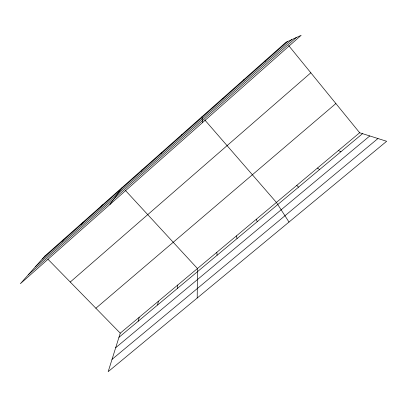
<?xml version="1.0" encoding="UTF-8"?>
<svg xmlns="http://www.w3.org/2000/svg" width="407" height="407" viewBox="0 0 407 407"><rect width="100%" height="100%" fill="white"/><g stroke="black" fill="none" stroke-linecap="round" stroke-linejoin="round"><path stroke-width="0.61" d="M197.202 298.016L197.451 268.534L125.432 190.456M177.411 288.436L177.767 285.012M157.662 304.945L158.343 301.272M138.177 321.235L139.174 317.323M359.656 132.748L120.253 333.165L108.17 371.672L386.65 141.28L359.656 132.748L288.705 45.625M181.39 135.663L181.7 134.722M161.03 153.714L161.691 152.462M140.939 171.52L141.946 169.968M109.91 204.497L122.466 187.24M100.992 206.934L102.666 204.797M81.13 224.542L83.135 222.115M61.543 241.906L63.863 239.204M42.221 259.03L287.586 41.529M35.618 266.483L291.646 39.672M28.21 274.847L296.245 37.571M70.248 282.036L310.836 72.797M95.879 308.241L335.882 103.551M118.951 337.317L362.535 133.659M115.685 347.715L369.775 135.948M112.032 359.356L377.94 138.528M264.535 61.274L265.74 60.892M243.396 80.016L244.205 79.981M338.421 150.524L340.903 151.74M222.548 98.504L222.975 98.799M317.475 168.06L319.566 169.582M47.929 259.213L120.253 333.165M296.805 185.363L298.519 187.179M204.833 120.014L276.409 202.437L289.011 222.059M256.278 219.287L257.27 221.667M236.416 235.918L237.057 238.568M216.809 252.33L217.109 255.245M201.984 116.733L202.483 122.614M44.851 256.064L20.35 283.72L301.165 35.328L285.973 42.267L44.851 256.064"/></g></svg>
